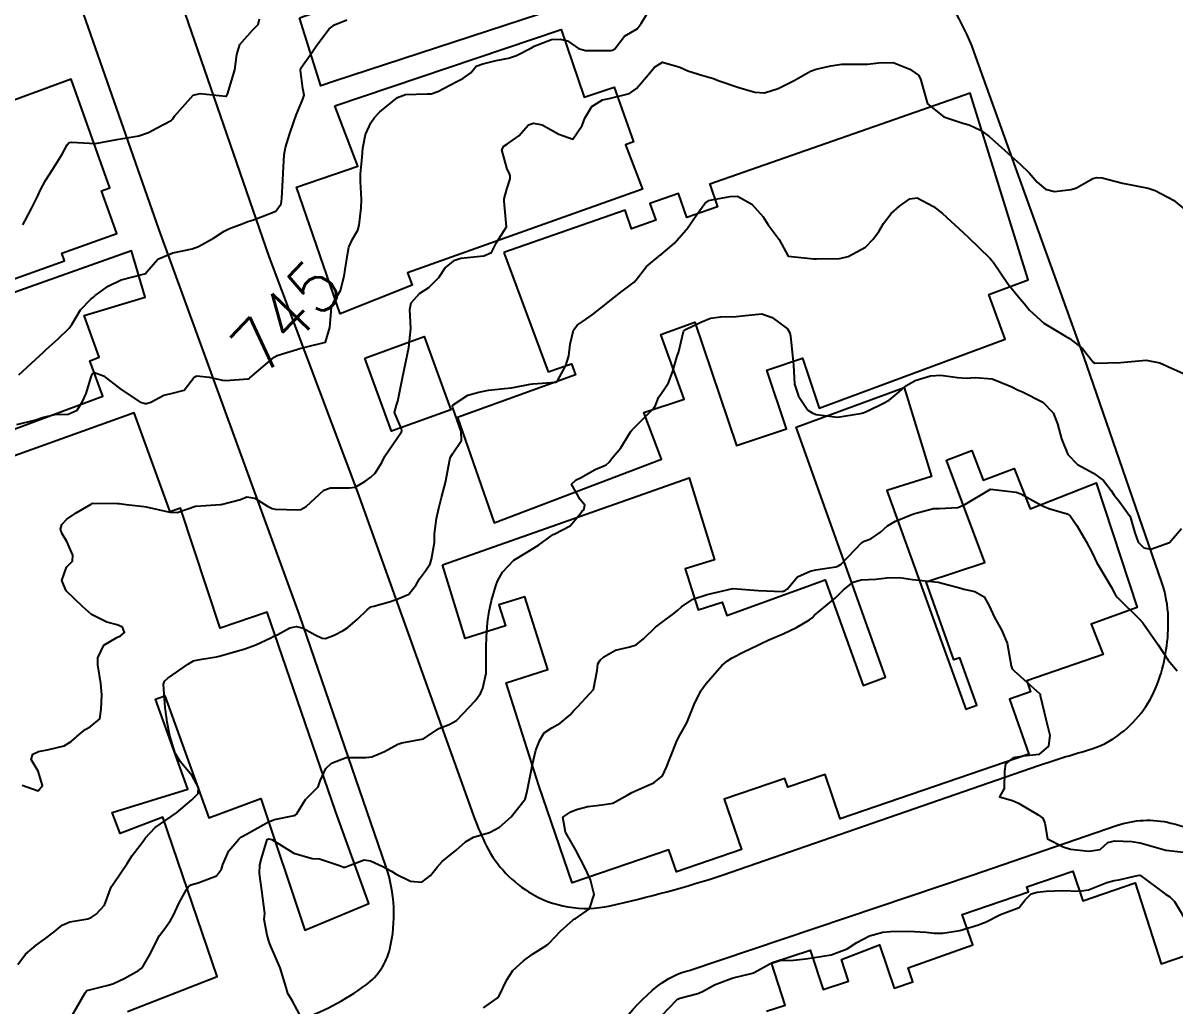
# Model space of a CAD drawing. Header units: metres. Extents: x 298520 to 308411, y 7433745 to 7450750.
# Drawn here: x 303712.7 to 303802.6, y 7440143.3 to 7440220 of the extents above; entities that cross this region are included whole.
import ezdxf
from ezdxf.enums import TextEntityAlignment as Align

# ---------------------------------------------------------------- set-up
doc = ezdxf.new("R2010")
doc.units = ezdxf.units.M
doc.header["$LTSCALE"] = 10
for name, color, linetype in [('Cotas', 45, 'Continuous'), ('Curvas de Nivel 1m', 11, 'Continuous'), ('Curvas de Nivel 5m', 15, 'Continuous'), ('Edificações', 30, 'Continuous'), ('Vias Primárias', 230, 'Continuous')]:
    doc.layers.add(name, color=color, linetype=linetype)
doc.styles.add('Style-STANDARD', font='STANDARD.shx')

msp = doc.modelspace()

# ---------------------------------------------------------------- linework, layer by layer
at = {"layer": 'Curvas de Nivel 1m', "flags": 128}
for points, elevation in [([(303712.706, 7440204.262), (303712.86, 7440204.536), (303713.401, 7440205.579), (303713.869, 7440206.526), (303714.059, 7440206.932), (303714.475, 7440207.707), (303714.997, 7440208.512), (303715.772, 7440209.777), (303716.169, 7440210.495), (303716.325, 7440210.673), (303716.506, 7440210.7), (303718.367, 7440210.609), (303718.505, 7440210.615), (303720.052, 7440210.904), (303720.511, 7440210.994), (303721.753, 7440211.188), (303722.519, 7440211.46), (303723.139, 7440211.798), (303724.293, 7440212.402), (303724.419, 7440212.516), (303724.536, 7440212.731), (303725.993, 7440214.378), (303726.554, 7440214.491), (303728.03, 7440214.355), (303728.552, 7440214.28), (303728.605, 7440214.297), (303728.633, 7440214.349), (303728.662, 7440214.456), (303729.241, 7440216.34), (303729.398, 7440217.531), (303729.642, 7440218.334), (303730.614, 7440219.447), (303731.059, 7440219.875), (303731.18, 7440220.314)], 743), ([(303712.399, 7440192.539), (303713.377, 7440193.455), (303714.311, 7440194.31), (303714.544, 7440194.517), (303715.476, 7440195.352), (303716.338, 7440196.181), (303716.467, 7440196.363), (303716.528, 7440196.488), (303717.214, 7440197.621), (303718.048, 7440198.473), (303718.216, 7440198.62), (303718.366, 7440198.742), (303719.365, 7440199.468), (303720.378, 7440199.963), (303722.212, 7440200.423), (303722.32, 7440200.485), (303722.385, 7440200.574), (303723.248, 7440201.564), (303724.408, 7440202.07), (303724.677, 7440202.128), (303725.916, 7440202.377), (303726.415, 7440202.552), (303727.58, 7440203.2), (303728.427, 7440203.748), (303728.822, 7440203.953), (303729.808, 7440204.336), (303730.259, 7440204.507), (303730.435, 7440204.565), (303730.783, 7440204.671), (303732.443, 7440205.33), (303732.866, 7440205.879), (303732.923, 7440206.295), (303732.997, 7440207.773), (303733.025, 7440208.295), (303733.088, 7440209.703), (303733.188, 7440210.293), (303733.509, 7440211.299), (303733.84, 7440212.287), (303734.018, 7440212.805), (303734.551, 7440214.068), (303734.631, 7440214.279), (303734.642, 7440214.367), (303734.559, 7440214.877), (303734.367, 7440216.282), (303734.396, 7440216.462), (303734.58, 7440216.742), (303735.218, 7440217.646), (303735.644, 7440218.264), (303736.616, 7440219.544), (303737.007, 7440219.858), (303737.987, 7440220.236)], 744), ([(303712.657, 7440160.532), (303713.899, 7440160.102), (303714.237, 7440160.515), (303713.92, 7440161.633), (303713.374, 7440162.526), (303713.502, 7440162.96), (303713.939, 7440163.166), (303714.74, 7440163.307), (303715.944, 7440163.595), (303716.487, 7440163.945), (303717.102, 7440164.479), (303717.567, 7440164.866), (303717.962, 7440165.099), (303718.722, 7440165.712), (303718.821, 7440166.462), (303718.864, 7440167.591), (303718.803, 7440168.462), (303718.559, 7440169.923), (303718.557, 7440170.465), (303719.033, 7440171.466), (303720.047, 7440172.053), (303720.32, 7440172.175), (303720.638, 7440172.441), (303720.475, 7440172.861), (303720.059, 7440173.048), (303719.261, 7440173.258), (303718.067, 7440173.85), (303717.369, 7440174.477), (303716.091, 7440175.685), (303715.752, 7440176.495), (303716.114, 7440177.549), (303716.584, 7440178.02), (303716.621, 7440178.485), (303716.133, 7440179.545), (303715.783, 7440180.139), (303715.643, 7440180.497), (303715.76, 7440180.885), (303716.155, 7440181.287), (303716.868, 7440181.778), (303718.043, 7440182.471), (303718.125, 7440182.519), (303718.174, 7440182.531), (303720.103, 7440182.521), (303720.174, 7440182.518), (303720.237, 7440182.513), (303720.783, 7440182.441), (303722.171, 7440182.277), (303722.339, 7440182.25), (303724.164, 7440181.824), (303724.74, 7440181.816), (303726.172, 7440182.29), (303726.233, 7440182.308), (303726.973, 7440182.362), (303728.096, 7440182.428), (303728.174, 7440182.434), (303729.68, 7440182.833), (303730.18, 7440183.025), (303730.795, 7440182.937), (303731.801, 7440182.306), (303732.17, 7440182.111), (303732.391, 7440182.077), (303734.169, 7440182.007), (303734.4, 7440182.046), (303734.8, 7440182.271), (303736.186, 7440183.538), (303736.695, 7440183.738), (303738.188, 7440183.734), (303738.619, 7440183.796), (303739.38, 7440184.218), (303739.85, 7440184.562), (303740.203, 7440184.885), (303740.702, 7440185.716), (303740.957, 7440186.199), (303742.242, 7440188.108), (303742.27, 7440188.153), (303742.272, 7440188.18), (303742.244, 7440188.326), (303741.686, 7440189.617), (303741.859, 7440190.186), (303741.964, 7440190.488), (303742.293, 7440192.18), (303742.711, 7440194.176), (303742.813, 7440194.67), (303742.963, 7440196.174), (303742.895, 7440197.635), (303743.003, 7440198.174), (303743.643, 7440198.894), (303744.375, 7440199.367), (303745.168, 7440200.148), (303745.639, 7440200.896), (303746.403, 7440201.5), (303746.885, 7440201.645), (303748.408, 7440201.808), (303748.675, 7440201.842), (303749.266, 7440202.101), (303749.65, 7440202.868), (303750.433, 7440204.09), (303750.242, 7440206.092), (303750.255, 7440206.293), (303750.467, 7440207.028), (303750.713, 7440207.853), (303750.711, 7440208.087), (303750.656, 7440208.258), (303750.488, 7440208.596), (303750.057, 7440210.094), (303750.22, 7440210.38), (303750.51, 7440210.577), (303751.403, 7440211.193), (303752.158, 7440212.066), (303752.534, 7440212.179), (303753.214, 7440212.053), (303754.522, 7440211.32), (303755.613, 7440210.927), (303756.331, 7440212.013), (303756.539, 7440212.572), (303757.08, 7440213.472), (303757.909, 7440213.996), (303758.435, 7440214.111), (303758.554, 7440214.131), (303760.03, 7440214.504), (303760.562, 7440214.879), (303761.47, 7440215.957), (303761.986, 7440216.545), (303762.588, 7440216.932), (303763.953, 7440216.556), (303764.578, 7440216.256), (303765.75, 7440215.902), (303766.404, 7440215.725), (303766.571, 7440215.666), (303766.944, 7440215.511), (303768.564, 7440214.967), (303769.812, 7440214.606), (303770.56, 7440214.563), (303771.617, 7440214.888), (303772.568, 7440215.351), (303772.878, 7440215.509), (303773.408, 7440215.812), (303774.141, 7440216.243), (303774.582, 7440216.4), (303775.73, 7440216.644), (303776.588, 7440216.775), (303777.558, 7440216.796), (303778.588, 7440216.788), (303779.447, 7440216.885), (303780.591, 7440216.908), (303781.899, 7440216.394), (303782.576, 7440215.916), (303782.708, 7440215.699), (303782.741, 7440215.529), (303783.256, 7440213.693), (303784.538, 7440212.672), (303786.019, 7440212.177), (303786.529, 7440212.05), (303787.392, 7440211.647), (303788.044, 7440211.163), (303788.514, 7440210.757), (303789.798, 7440209.617), (303790.497, 7440208.991), (303791.2, 7440208.309), (303791.822, 7440207.59), (303792.475, 7440207.04), (303793.184, 7440206.861), (303794.475, 7440207.013), (303794.893, 7440207.14), (303795.624, 7440207.549), (303796.166, 7440207.864), (303796.487, 7440207.948), (303796.878, 7440207.925), (303798.483, 7440207.51), (303800.477, 7440207.11), (303801.024, 7440206.936), (303802.464, 7440206.182), (303803.336, 7440205.457)], 746), ([(303712.325, 7440146.534), (303712.926, 7440147.353), (303713.758, 7440148.063), (303714.396, 7440148.511), (303715.168, 7440149.104), (303715.78, 7440149.615), (303716.384, 7440149.884), (303717.787, 7440150.103), (303718.051, 7440150.206), (303718.431, 7440150.464), (303719.092, 7440151.165), (303719.559, 7440152.453), (303719.634, 7440152.632), (303719.817, 7440152.883), (303720.849, 7440154.435), (303721.23, 7440155.041), (303721.854, 7440155.851), (303722.103, 7440156.174), (303722.277, 7440156.416), (303723.04, 7440157.239), (303723.877, 7440157.813), (303724.687, 7440158.388), (303725.893, 7440159.395), (303726.377, 7440159.886), (303726.418, 7440160.365), (303725.916, 7440161.265), (303724.977, 7440162.384), (303724.589, 7440163.04), (303724.181, 7440164.397), (303723.969, 7440165.459), (303723.844, 7440166.401), (303723.822, 7440166.564), (303723.67, 7440168.403), (303723.755, 7440168.653), (303724.008, 7440168.881), (303725.641, 7440169.997), (303726.021, 7440170.223), (303726.129, 7440170.262), (303726.671, 7440170.364), (303727.821, 7440170.557), (303728.027, 7440170.604), (303729.391, 7440170.978), (303730.035, 7440171.164), (303730.884, 7440171.474), (303732.049, 7440172.043), (303732.226, 7440172.122), (303732.597, 7440172.295), (303733.532, 7440172.811), (303734.059, 7440172.922), (303734.568, 7440172.782), (303735.5, 7440172.258), (303736.049, 7440171.997), (303736.33, 7440171.966), (303736.997, 7440172.241), (303737.684, 7440172.607), (303738.059, 7440172.848), (303738.813, 7440173.475), (303739.554, 7440174.215), (303739.853, 7440174.436), (303740.077, 7440174.502), (303741.397, 7440174.876), (303742.087, 7440175.115), (303742.823, 7440175.442), (303743.382, 7440176.167), (303743.645, 7440176.627), (303744.114, 7440177.26), (303744.47, 7440177.806), (303744.596, 7440178.155), (303744.816, 7440179.473), (303744.826, 7440180.153), (303744.972, 7440181.341), (303745.164, 7440182.15), (303745.354, 7440182.975), (303745.682, 7440184.145), (303746.017, 7440185.939), (303746.076, 7440186.132), (303746.217, 7440186.396), (303746.921, 7440187.435), (303746.907, 7440188.123), (303746.261, 7440189.972), (303746.214, 7440190.083), (303746.214, 7440190.131), (303746.229, 7440190.165), (303746.264, 7440190.203), (303747.421, 7440190.973), (303748.279, 7440191.205), (303749.042, 7440191.342), (303750.284, 7440191.487), (303750.828, 7440191.539), (303752.289, 7440191.822), (303752.497, 7440191.851), (303754.292, 7440191.98), (303754.337, 7440191.994), (303754.383, 7440192.039), (303755.065, 7440193.273), (303755.29, 7440194.03), (303755.406, 7440194.946), (303755.652, 7440196.027), (303755.947, 7440196.416), (303756.343, 7440196.694), (303757.117, 7440197.237), (303758.074, 7440197.993), (303758.236, 7440198.119), (303758.365, 7440198.222), (303759.361, 7440198.992), (303760.381, 7440199.783), (303760.548, 7440199.968), (303761.363, 7440200.991), (303762.412, 7440201.873), (303762.45, 7440201.902), (303762.499, 7440201.939), (303763.539, 7440202.812), (303764.432, 7440203.834), (303764.471, 7440203.881), (303764.501, 7440203.919), (303765.286, 7440205.07), (303765.903, 7440205.906), (303766.206, 7440206.153), (303766.458, 7440206.214), (303767.873, 7440206.468), (303768.462, 7440206.477), (303769.577, 7440205.859), (303770.443, 7440204.866), (303770.848, 7440204.255), (303771.163, 7440203.839), (303771.706, 7440203.111), (303772.413, 7440201.82), (303774.41, 7440201.609), (303774.603, 7440201.605), (303776.411, 7440201.633), (303776.544, 7440201.645), (303777.087, 7440201.77), (303778.421, 7440202.521), (303779.04, 7440203.13), (303779.462, 7440203.74), (303779.826, 7440204.349), (303780.447, 7440205.141), (303781.078, 7440205.721), (303781.879, 7440206.291), (303782.463, 7440206.353), (303783.739, 7440205.687), (303784.447, 7440205.128), (303786.06, 7440203.664), (303786.429, 7440203.301), (303787.269, 7440202.495), (303788.164, 7440201.634), (303788.408, 7440201.325), (303789.547, 7440199.618), (303790.373, 7440198.645), (303790.841, 7440198.076), (303791.223, 7440197.597), (303792.348, 7440196.582), (303794.03, 7440195.563), (303794.225, 7440195.454), (303794.331, 7440195.392), (303795.367, 7440194.593), (303796.2, 7440193.541), (303796.312, 7440193.462), (303798.313, 7440193.51), (303800.315, 7440193.69), (303801.384, 7440193.479), (303802.309, 7440193.068), (303803.426, 7440192.575)], 747), ([(303716.509, 7440142.488), (303717.567, 7440144.328), (303717.665, 7440144.47), (303717.685, 7440144.499), (303717.714, 7440144.512), (303719.274, 7440144.9), (303719.722, 7440145.042), (303720.678, 7440145.486), (303721.738, 7440146.085), (303721.935, 7440146.223), (303722.108, 7440146.416), (303722.703, 7440147.461), (303723.161, 7440148.406), (303723.376, 7440148.797), (303723.777, 7440149.358), (303724.218, 7440149.964), (303724.467, 7440150.393), (303724.882, 7440151.304), (303725.473, 7440152.383), (303725.614, 7440152.583), (303725.817, 7440152.752), (303726.375, 7440152.928), (303727.824, 7440153.473), (303728.205, 7440153.97), (303728.313, 7440154.345), (303728.777, 7440155.413), (303729.555, 7440156.333), (303729.718, 7440156.477), (303729.865, 7440156.552), (303730.383, 7440156.837), (303731.877, 7440157.685), (303732.329, 7440157.845), (303733.882, 7440158.168), (303733.963, 7440158.199), (303734.063, 7440158.278), (303734.751, 7440159.414), (303735.614, 7440160.263), (303735.749, 7440160.418), (303735.912, 7440160.871), (303736.356, 7440161.824), (303736.786, 7440162.247), (303737.937, 7440162.686), (303739.458, 7440162.694), (303739.938, 7440162.743), (303740.915, 7440163.167), (303741.948, 7440163.724), (303742.283, 7440163.843), (303743.953, 7440164.16), (303745.151, 7440164.962), (303745.97, 7440165.281), (303746.525, 7440165.581), (303747.051, 7440166.124), (303747.993, 7440167.128), (303748.41, 7440167.694), (303748.578, 7440168.104), (303748.841, 7440169.275), (303748.845, 7440170.102), (303748.839, 7440171.304), (303748.872, 7440172.102), (303748.951, 7440173.214), (303749.088, 7440174.1), (303749.251, 7440174.933), (303749.592, 7440176.095), (303749.739, 7440176.461), (303750.114, 7440177.166), (303751.015, 7440178.077), (303752.13, 7440178.767), (303752.935, 7440179.251), (303754.002, 7440180.041), (303754.084, 7440180.1), (303754.144, 7440180.126), (303755.402, 7440180.78), (303756.168, 7440181.694), (303756.315, 7440181.874), (303756.465, 7440182.016), (303756.544, 7440182.381), (303756.181, 7440182.832), (303755.491, 7440184.027), (303755.869, 7440184.35), (303756.198, 7440184.512), (303757.356, 7440185.154), (303758.208, 7440185.53), (303758.452, 7440185.746), (303758.633, 7440185.986), (303759.347, 7440186.858), (303760.016, 7440187.972), (303760.103, 7440188.113), (303760.246, 7440188.269), (303761.923, 7440189.945), (303762.047, 7440190.163), (303762.276, 7440190.785), (303762.755, 7440191.467), (303763.066, 7440191.932), (303763.406, 7440192.825), (303763.709, 7440193.926), (303763.863, 7440194.379), (303764.229, 7440195.921), (303764.261, 7440195.994), (303764.335, 7440196.05), (303765.595, 7440196.657), (303766.349, 7440196.969), (303767.153, 7440197.086), (303768.351, 7440197.107), (303769.044, 7440197.171), (303770.355, 7440197.296), (303771.161, 7440197.028), (303772.338, 7440196.149), (303772.534, 7440195.818), (303772.585, 7440195.563), (303772.776, 7440193.815), (303772.814, 7440193.309), (303772.894, 7440191.814), (303773.2, 7440190.89), (303773.923, 7440189.803), (303774.261, 7440189.576), (303774.592, 7440189.465), (303776.258, 7440189.245), (303778.03, 7440189.523), (303778.261, 7440189.592), (303778.377, 7440189.634), (303778.627, 7440189.746), (303779.728, 7440190.278), (303780.276, 7440190.581), (303780.909, 7440191.096), (303781.621, 7440191.71), (303782.297, 7440192.112), (303783.51, 7440192.479), (303784.301, 7440192.526), (303785.618, 7440192.348), (303786.299, 7440192.294), (303786.997, 7440192.347), (303788.299, 7440192.238), (303789.834, 7440191.615), (303790.289, 7440191.376), (303790.665, 7440191.229), (303792.275, 7440190.406), (303793.062, 7440189.578), (303793.405, 7440188.723), (303793.725, 7440187.568), (303794.224, 7440186.331), (303794.96, 7440185.553), (303796.206, 7440184.88), (303796.983, 7440184.311), (303797.605, 7440183.519), (303797.835, 7440183.161), (303798.185, 7440182.713), (303799.065, 7440181.501), (303799.428, 7440180.223), (303799.695, 7440179.494), (303800.138, 7440179.044), (303800.684, 7440178.938), (303802.143, 7440179.47), (303803.067, 7440180.549)], 748), ([(303734.509, 7440142.272), (303733.707, 7440143.735), (303733.391, 7440144.283), (303733.25, 7440144.754), (303732.787, 7440146.29), (303732.035, 7440148.022), (303731.922, 7440148.298), (303731.768, 7440148.841), (303731.539, 7440150.062), (303731.566, 7440150.303), (303731.573, 7440150.516), (303731.361, 7440152.307), (303731.171, 7440153.654), (303731.185, 7440154.31), (303731.329, 7440154.82), (303731.78, 7440156.301), (303731.863, 7440156.352), (303732.127, 7440156.297), (303733.847, 7440155.219), (303735.288, 7440154.819), (303735.841, 7440154.785), (303737.489, 7440154.235), (303737.73, 7440154.13), (303737.832, 7440154.143), (303737.895, 7440154.167), (303738.042, 7440154.228), (303739.344, 7440154.711), (303739.839, 7440154.632), (303740.798, 7440154.196), (303741.459, 7440153.815), (303741.827, 7440153.604), (303742.954, 7440153.037), (303743.821, 7440152.957), (303744.495, 7440153.485), (303745.018, 7440154.148), (303745.406, 7440154.578), (303745.845, 7440154.931), (303746.51, 7440155.473), (303747.229, 7440156.12), (303747.867, 7440156.482), (303749.116, 7440156.853), (303749.875, 7440157.26), (303750.787, 7440158.076), (303751.897, 7440159.445), (303752.028, 7440159.932), (303752.055, 7440160.058), (303752.36, 7440161.622), (303752.437, 7440162.055), (303752.733, 7440163.265), (303753.029, 7440164.049), (303753.379, 7440164.628), (303753.967, 7440165.01), (303754.631, 7440165.376), (303755.391, 7440166.026), (303755.663, 7440166.346), (303755.989, 7440166.676), (303757.229, 7440168.002), (303757.512, 7440169.492), (303757.545, 7440169.997), (303757.734, 7440170.288), (303758.031, 7440170.537), (303758.947, 7440171.074), (303760.043, 7440171.329), (303760.535, 7440171.473), (303761.112, 7440171.954), (303762.062, 7440172.871), (303762.669, 7440173.331), (303763.482, 7440173.926), (303763.799, 7440174.2), (303764.078, 7440174.459), (303764.956, 7440175.039), (303766.088, 7440175.401), (303768.093, 7440175.87), (303770.092, 7440175.736), (303771.926, 7440175.658), (303772.092, 7440175.699), (303772.177, 7440175.734), (303772.314, 7440175.818), (303773.133, 7440176.784), (303774.114, 7440177.224), (303774.57, 7440177.341), (303776.12, 7440177.567), (303776.284, 7440177.614), (303776.535, 7440177.774), (303778.14, 7440179.463), (303778.316, 7440179.573), (303778.836, 7440179.743), (303779.608, 7440180.279), (303780.158, 7440180.757), (303780.762, 7440181.126), (303782.173, 7440181.7), (303783.732, 7440182.13), (303784.177, 7440182.122), (303785.646, 7440182.197), (303786.181, 7440182.42), (303788.193, 7440183.63), (303790.191, 7440183.403), (303790.535, 7440183.261), (303792.181, 7440182.353), (303792.725, 7440182.128), (303794.174, 7440181.713), (303794.403, 7440181.558), (303794.923, 7440180.79), (303795.633, 7440179.545), (303796.134, 7440178.602), (303796.484, 7440177.892), (303796.681, 7440177.532), (303797.603, 7440176.015), (303797.86, 7440175.513), (303797.939, 7440175.36), (303798.09, 7440175.172), (303799.803, 7440173.493), (303800.07, 7440173.193), (303801.26, 7440171.478), (303802.035, 7440170.281), (303802.751, 7440169.459)], 749), ([(303761.949, 7440141.946), (303763.712, 7440143.786), (303763.784, 7440143.847), (303763.943, 7440143.918), (303765.353, 7440144.269), (303765.721, 7440144.438), (303766.651, 7440144.964), (303767.736, 7440145.385), (303768.109, 7440145.495), (303769.526, 7440145.852), (303769.7, 7440145.894), (303769.744, 7440145.916), (303770.984, 7440146.605), (303771.753, 7440146.844), (303772.816, 7440146.876), (303773.755, 7440146.993), (303774.454, 7440147.095), (303775.758, 7440147.287), (303777.01, 7440147.761), (303777.768, 7440148.262), (303778.733, 7440148.781), (303779.776, 7440149.068), (303780.37, 7440149.131), (303781.777, 7440149.14), (303783.159, 7440149.072), (303783.776, 7440148.998), (303784.467, 7440148.983), (303785.778, 7440149.203), (303787.243, 7440149.638), (303787.633, 7440149.785), (303787.786, 7440149.851), (303788.971, 7440150.443), (303789.8, 7440150.749), (303790.411, 7440150.997), (303790.887, 7440151.599), (303791.354, 7440152.059), (303791.819, 7440152.197), (303792.517, 7440152.277), (303793.82, 7440152.314), (303795.106, 7440152.261), (303795.821, 7440152.379), (303797.251, 7440152.943), (303797.829, 7440153.095), (303798.187, 7440153.149), (303799.659, 7440153.492), (303799.814, 7440153.51), (303799.833, 7440153.508), (303799.873, 7440153.49), (303801.819, 7440152.043), (303802.164, 7440151.812), (303802.541, 7440151.459), (303803.64, 7440149.587)], 751)]:
    msp.add_lwpolyline(points, dxfattribs=dict(at, elevation=elevation))
at = {"layer": 'Curvas de Nivel 5m', "flags": 128}
for points, elevation in [([(303712.244, 7440188.671), (303713.725, 7440189.048), (303714.25, 7440189.222), (303715.205, 7440189.458), (303716.253, 7440189.474), (303716.955, 7440189.784), (303717.37, 7440190.479), (303717.647, 7440191.102), (303718.074, 7440192.472), (303718.139, 7440192.627), (303718.296, 7440192.743), (303718.996, 7440192.463), (303720.279, 7440191.493), (303721.86, 7440190.426), (303722.168, 7440190.327), (303722.262, 7440190.319), (303722.357, 7440190.324), (303722.683, 7440190.416), (303723.705, 7440190.972), (303724.273, 7440191.097), (303725.301, 7440191.361), (303726.085, 7440192.373), (303726.294, 7440192.463), (303727.243, 7440192.361), (303728.29, 7440192.14), (303728.52, 7440192.117), (303730.291, 7440192.23), (303730.354, 7440192.268), (303730.415, 7440192.328), (303732.309, 7440193.923), (303732.552, 7440194.056), (303733.313, 7440194.29), (303734.083, 7440194.515), (303734.316, 7440194.593), (303734.744, 7440194.7), (303736.321, 7440195.085), (303736.645, 7440196.247), (303736.787, 7440197.815), (303736.963, 7440198.244), (303737.495, 7440199.116), (303737.763, 7440200.236), (303737.864, 7440200.762), (303738.09, 7440202.233), (303738.139, 7440202.51), (303738.422, 7440203.126), (303738.827, 7440203.828), (303738.933, 7440204.225), (303739.092, 7440205.578), (303739.133, 7440206.223), (303739.056, 7440207.643), (303739.054, 7440208.224), (303739.179, 7440209.541), (303739.231, 7440210.223), (303739.437, 7440211.303), (303739.861, 7440212.217), (303740.129, 7440212.623), (303740.542, 7440213.081), (303741.928, 7440214.189), (303742.555, 7440214.416), (303744.25, 7440214.469), (303744.556, 7440214.485), (303745.071, 7440214.665), (303746.566, 7440215.433), (303747.027, 7440215.667), (303747.662, 7440216.119), (303748.056, 7440216.64), (303748.584, 7440216.825), (303749.619, 7440217.068), (303750.59, 7440217.253), (303751.222, 7440217.452), (303752.386, 7440218.063), (303752.604, 7440218.189), (303753.938, 7440218.718), (303754.61, 7440218.747), (303755.184, 7440218.607), (303756.058, 7440218.018), (303756.601, 7440217.854), (303756.767, 7440217.842), (303758.601, 7440217.861), (303758.712, 7440217.878), (303758.884, 7440217.987), (303759.624, 7440218.969), (303760.619, 7440219.54), (303760.943, 7440219.965), (303761.577, 7440221.018)], 745), ([(303748.643, 7440143.161), (303749.711, 7440143.911), (303749.867, 7440144.088), (303750.451, 7440145.36), (303750.939, 7440146.072), (303751.751, 7440146.837), (303752.459, 7440147.35), (303753.568, 7440148.042), (303753.68, 7440148.125), (303753.765, 7440148.21), (303754.655, 7440149.151), (303755.633, 7440150.021), (303755.722, 7440150.083), (303755.784, 7440150.116), (303756.912, 7440150.887), (303757.279, 7440151.998), (303756.981, 7440153.159), (303756.583, 7440154.009), (303755.854, 7440155.458), (303755.537, 7440156.023), (303755.035, 7440156.865), (303754.838, 7440158.03), (303755.45, 7440158.462), (303755.889, 7440158.638), (303756.768, 7440158.883), (303757.893, 7440159.001), (303758.737, 7440159.139), (303759.901, 7440159.78), (303760.211, 7440159.965), (303761.371, 7440160.488), (303761.915, 7440160.721), (303762.601, 7440161.255), (303762.919, 7440161.93), (303763.198, 7440162.67), (303763.698, 7440163.923), (303763.774, 7440164.104), (303763.961, 7440164.435), (303764.502, 7440165.388), (303764.7, 7440165.913), (303765.061, 7440166.841), (303765.593, 7440167.904), (303765.761, 7440168.147), (303766.008, 7440168.458), (303767.218, 7440169.882), (303767.663, 7440170.241), (303768.032, 7440170.458), (303768.956, 7440170.944), (303770.047, 7440171.471), (303770.307, 7440171.588), (303770.846, 7440171.838), (303772.058, 7440172.365), (303773.044, 7440172.829), (303774.069, 7440173.431), (303774.268, 7440173.601), (303774.453, 7440173.796), (303775.329, 7440174.539), (303776.087, 7440175.161), (303776.724, 7440175.771), (303777.483, 7440176.378), (303778.105, 7440176.557), (303779.245, 7440176.599), (303780.108, 7440176.718), (303781.079, 7440176.75), (303782.106, 7440176.583), (303783.336, 7440176.46), (303784.103, 7440176.384), (303785.865, 7440175.894), (303786.095, 7440175.83), (303786.96, 7440175.647), (303787.691, 7440175.238), (303788.082, 7440174.521), (303788.481, 7440173.626), (303789.03, 7440172.654), (303789.483, 7440171.616), (303789.782, 7440169.857), (303789.884, 7440169.611), (303790.021, 7440169.456), (303791.277, 7440168.331), (303792.004, 7440167.686), (303792.045, 7440167.631), (303792.054, 7440167.589), (303792.062, 7440167.53), (303792.523, 7440165.582), (303792.817, 7440164.433), (303792.71, 7440163.579), (303791.946, 7440162.936), (303790.759, 7440162.788), (303789.944, 7440162.669), (303789.362, 7440162.192), (303789.28, 7440161.617), (303789.253, 7440160.276), (303788.876, 7440159.62), (303789.9, 7440159.329), (303790.367, 7440159.136), (303791.889, 7440158.222), (303792.26, 7440157.957), (303792.415, 7440157.582), (303792.638, 7440156.346), (303793.855, 7440155.715), (303794.421, 7440155.554), (303795.851, 7440155.387), (303796.733, 7440155.527), (303797.329, 7440156.05), (303797.863, 7440156.183), (303799.217, 7440156.142), (303799.861, 7440156.027), (303801.853, 7440155.47), (303803.666, 7440155.258)], 750)]:
    msp.add_lwpolyline(points, dxfattribs=dict(at, elevation=elevation))
at = {"layer": 'Edificações'}
for points in [[(303734.278, 7440220.396), (303748.383, 7440225.35), (303749.127, 7440222.653), (303750.621, 7440223.065), (303753.004, 7440220.682), (303736.943, 7440215.432), (303735.955, 7440215.085)], [(303737.056, 7440213.547), (303754.703, 7440219.487), (303756.481, 7440214.206), (303758.823, 7440214.995), (303760.34, 7440210.727), (303759.718, 7440210.506), (303761.044, 7440207.033), (303742.723, 7440200.509), (303743.067, 7440199.543), (303737.469, 7440197.314), (303734.058, 7440207.189), (303738.84, 7440208.841)], [(303750.214, 7440202.105), (303753.68, 7440192.786), (303755.501, 7440193.414), (303755.803, 7440192.54), (303746.616, 7440189.232), (303749.472, 7440181.003), (303762.523, 7440185.978), (303761.139, 7440189.606), (303764.288, 7440190.659), (303762.472, 7440195.701), (303765.129, 7440196.658), (303768.383, 7440187.026), (303772.274, 7440188.341), (303770.733, 7440192.901), (303773.52, 7440193.843), (303774.832, 7440189.959), (303789.334, 7440195.333), (303788.04, 7440198.825), (303791.126, 7440199.968), (303786.59, 7440214.514), (303766.286, 7440207.425), (303766.9, 7440205.664), (303764.511, 7440204.83), (303763.857, 7440206.7), (303761.621, 7440205.919), (303762.078, 7440204.611), (303760.185, 7440203.95), (303759.685, 7440205.384)], [(303739.393, 7440193.859), (303744.025, 7440195.538), (303746.094, 7440189.829), (303741.462, 7440188.15)], [(303745.455, 7440177.72), (303764.679, 7440184.52), (303766.657, 7440178.123), (303764.381, 7440177.419), (303765.371, 7440174.217), (303767.26, 7440174.802), (303767.622, 7440173.775), (303775.276, 7440176.546), (303778.247, 7440168.323), (303780, 7440168.957), (303773.027, 7440188.455), (303781.447, 7440191.55), (303783.592, 7440184.605), (303780.092, 7440183.525), (303786.257, 7440166.464), (303787.12, 7440166.776), (303785.787, 7440170.467), (303785.33, 7440170.318), (303783.154, 7440176.392), (303787.734, 7440177.911), (303784.74, 7440185.889), (303786.736, 7440186.638), (303787.602, 7440184.33), (303790.036, 7440185.243), (303791.268, 7440182.104), (303795.914, 7440183.926), (303796.428, 7440184.129), (303799.613, 7440174.4), (303796.039, 7440173.109), (303796.957, 7440170.737), (303791.01, 7440168.683), (303791.307, 7440167.821), (303789.674, 7440167.257), (303791.173, 7440162.965), (303776.461, 7440157.921), (303775.278, 7440161.371), (303772.37, 7440160.374), (303772.134, 7440161.062), (303767.413, 7440159.444), (303768.758, 7440155.519), (303763.694, 7440153.783), (303763.104, 7440155.503), (303755.555, 7440152.915), (303752.954, 7440160.504), (303750.414, 7440168.528), (303753.66, 7440169.555), (303751.861, 7440175.236), (303749.841, 7440174.596), (303750.353, 7440172.978), (303747.215, 7440171.985)]]:
    msp.add_lwpolyline(points, close=True, dxfattribs=at)
for points in [[(303708.964, 7440198.944), (303715.967, 7440201.434), (303715.748, 7440202.049), (303720.038, 7440203.574), (303718.856, 7440206.898), (303719.499, 7440207.127), (303716.473, 7440215.629), (303699.557, 7440209.412)], [(303706.758, 7440186.358), (303718.959, 7440190.878), (303717.926, 7440193.643), (303718.665, 7440193.92), (303717.487, 7440197.179), (303722.262, 7440198.609), (303721.176, 7440202.236), (303709.296, 7440198.012)], [(303720.866, 7440142.887), (303727.862, 7440145.595), (303723.635, 7440158.051), (303720.314, 7440156.765), (303719.677, 7440158.41), (303725.592, 7440160.23), (303723.059, 7440167.255), (303723.78, 7440167.515), (303727.214, 7440157.988), (303731.278, 7440159.508), (303734.701, 7440149.214), (303739.697, 7440151.296), (303737.107, 7440158.501), (303731.76, 7440174.037), (303728.094, 7440172.775), (303725, 7440182.138), (303724.197, 7440181.863), (303721.403, 7440189.585), (303707.404, 7440184.559)], [(303770.718, 7440142.91), (303772.165, 7440143.375), (303771.1, 7440146.686), (303774.127, 7440147.671), (303775.126, 7440144.599), (303777.094, 7440145.239), (303776.561, 7440146.934), (303779.522, 7440148.072), (303780.67, 7440144.704), (303782.12, 7440145.198), (303781.752, 7440146.278), (303786.801, 7440148.068), (303785.962, 7440150.434), (303791.148, 7440152.202), (303791.012, 7440152.598), (303794.593, 7440153.819), (303795.377, 7440151.519), (303799.456, 7440152.91), (303801.504, 7440146.592), (303806.192, 7440148.206)]]:
    msp.add_lwpolyline(points, dxfattribs=at)
at = {"layer": 'Vias Primárias'}
for points in [[(303664.159, 7440201.591), (303677.735, 7440163.646), (303685.649, 7440142.09), (303688.537, 7440133.587, 0.155765), (303690.193, 7440131.345, 0.230779), (303697.886, 7440130.011, 0.008736), (303707.196, 7440132.885), (303734.091, 7440142.139, 0.07582), (303739.487, 7440144.967, 0.177128), (303741.333, 7440147.748, 0.142002), (303741.032, 7440154.208), (303734.291, 7440173.818), (303723.353, 7440203.859), (303712.869, 7440233.844), (303707.084, 7440249.95)], [(303725.353, 7440220.765), (303731.892, 7440201.794), (303738.811, 7440183.407), (303747.844, 7440158.22, 0.023439), (303748.728, 7440156.076, 0.144759), (303752.159, 7440152.208, 0.19667), (303758.512, 7440151.122, 0.024103), (303767.327, 7440153.536), (303791.933, 7440162.061, -0.014445), (303795.742, 7440163.258, 0.096591), (303798.358, 7440164.581, 0.145497), (303801.292, 7440168.684, 0.090465), (303802.043, 7440173.602, 0.077335), (303801.533, 7440176.358), (303795.468, 7440193.974), (303790.356, 7440208.088), (303787.048, 7440217.368, 0.083694), (303783.469, 7440223.774, 0.015084)], [(303795.058, 7440026.25), (303786.07, 7440051.269), (303775.383, 7440080.588), (303761.395, 7440119.96), (303757.099, 7440132.596, -0.179313), (303757.249, 7440138.148, -0.128794), (303762.241, 7440144.878, -0.110328), (303764.69, 7440146.082), (303786.756, 7440153.525), (303798.004, 7440157.384, -0.142704), (303802.247, 7440157.583, -0.102011), (303807.438, 7440155.14, -0.129417), (303810.888, 7440150.787), (303816.48, 7440135.361), (303821.698, 7440120.493), (303829.577, 7440098.545), (303832.348, 7440090.191), (303838.672, 7440072.807), (303845.091, 7440054.45), (303850.667, 7440039.245)]]:
    msp.add_lwpolyline(points, format="xyb", dxfattribs=at)

# ---------------------------------------------------------------- texts
at = {"layer": 'Cotas', "style": 'Style-STANDARD'}
msp.add_text('745', height=4, rotation=46.24276, dxfattribs=at).set_placement((303733.276, 7440197.136, 745), align=Align.MIDDLE_CENTER)

doc.saveas('drawing.dxf')
